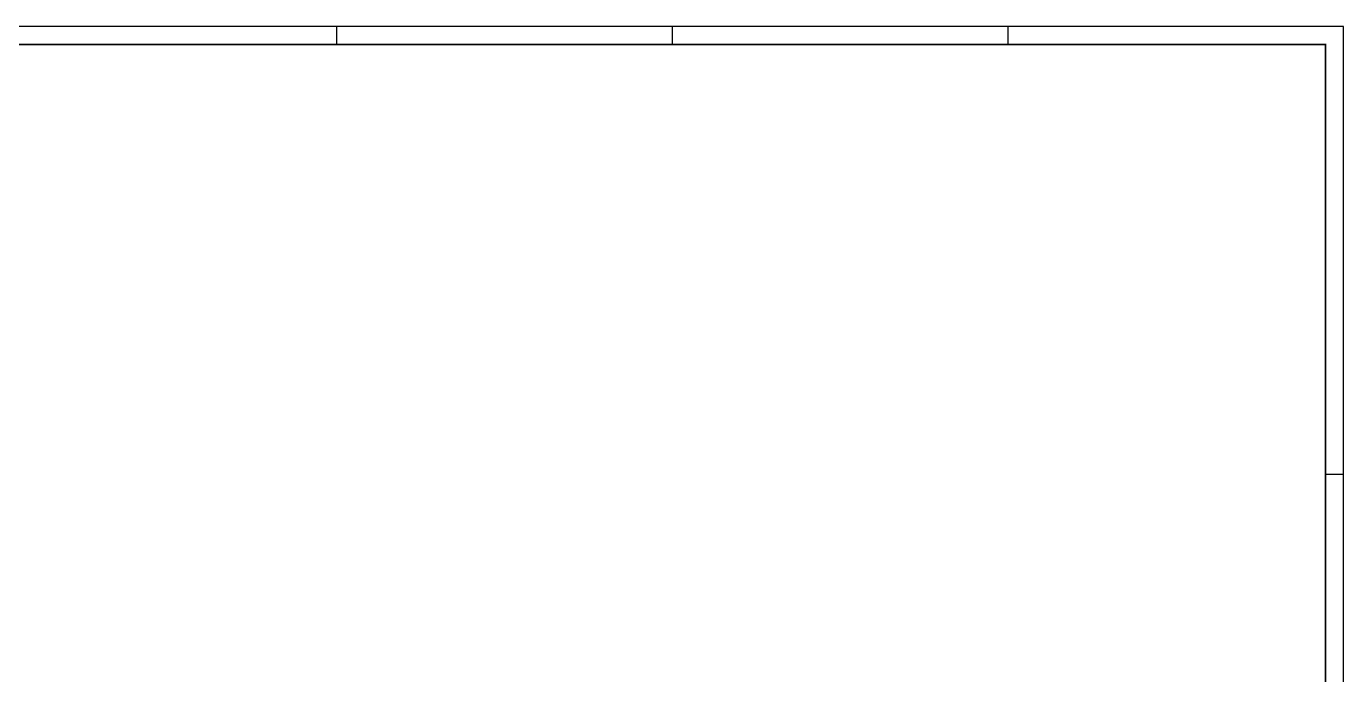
# Model space of a CAD drawing. Header units: millimetres. Extents: x -50 to 1139, y 20 to 861.
# Drawn here: x 413 to 1139, y 504 to 861 of the extents above; entities that cross this region are included whole.
import ezdxf

# ---------------------------------------------------------------- set-up
doc = ezdxf.new("R2010")
doc.units = ezdxf.units.MM
doc.layers.add('ARQ-FOLHA', color=7, linetype='Continuous')

# ---------------------------------------------------------------- blocks, each defined once
blk = doc.blocks.new('FOLHA A0')
at = {"layer": 'ARQ-FOLHA'}
for p, q in [((1189, 0), (0, 0)), ((634, -10), (634, 0)), ((819, -10), (819, 0)), ((1004, -10), (1004, 0)), ((1189, -841), (1189, 0)), ((1179, -247), (1189, -247))]:
    blk.add_line(p, q, dxfattribs=at)
at = {"layer": 'ARQ-FOLHA', "const_width": 1}
blk.add_lwpolyline([(1179, -10), (25, -10), (25, -831), (1179, -831), (1179, -10)], dxfattribs=at)

msp = doc.modelspace()

# ---------------------------------------------------------------- block references
at = {"layer": 'ARQ-FOLHA'}
msp.add_blockref('FOLHA A0', (-49.76, 861.01), dxfattribs=at)

doc.saveas('drawing.dxf')
